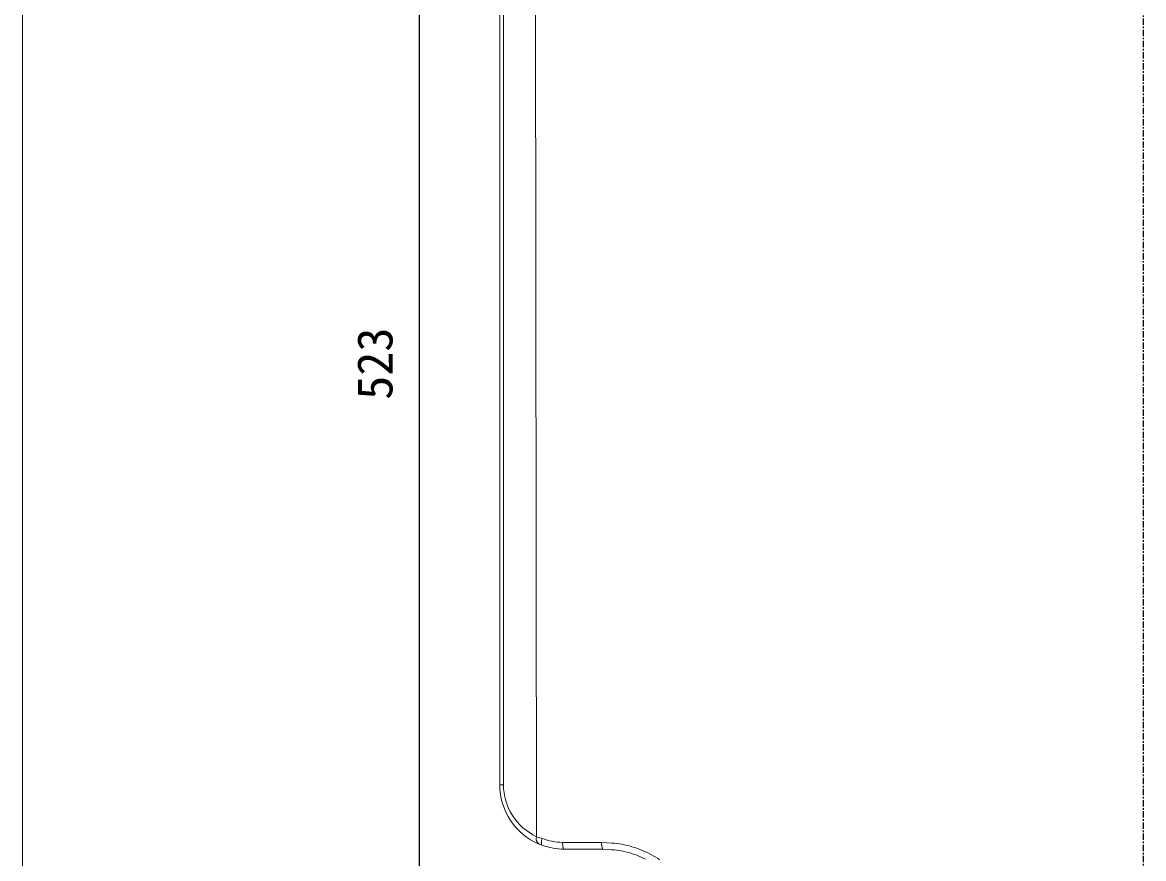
# Model space of a CAD drawing. Units: millimetres on the paper. Extents: x -203 to 203, y -143 to 143.
# Drawn here: x -198 to -128.3, y -79.5 to -27.5 of the extents above; entities that cross this region are included whole.
import ezdxf
from ezdxf.enums import TextEntityAlignment as Align

# ---------------------------------------------------------------- set-up
doc = ezdxf.new("R2010")
doc.units = ezdxf.units.MM
doc.linetypes.add('USER2', pattern=[0.629921, 0.393701, -0.07874, 0.07874, -0.07874])
for name, color, linetype, lineweight in [('0-1_DIMENSION_LINES$02_DIMENSI', 7, 'Continuous', 25), ('0-3_DIMENSION_LINES$03_LINES', 7, 'Continuous', 18), ('0-4_DIMENSION_LINES$04_SUB_LIN', 4, 'Continuous', 18), ('0-6_DIMENSION_LINES$01_CENTER_', 7, 'USER2', 25), ('0-A_図面_FORMAT$01_WAKU$OUT_LINE', 6, 'Continuous', 18)]:
    doc.layers.add(name, color=color, linetype=linetype, lineweight=lineweight)
doc.styles.add('ＭＳ ゴシック', font='')
doc.styles.get('ＭＳ ゴシック').set_extended_font_data('MS Gothic')

# ---------------------------------------------------------------- blocks, each defined once
blk = doc.blocks.new('D3')
at = {"layer": '0-1_DIMENSION_LINES$02_DIMENSI'}
blk.add_line((73.305, 302.2), (73.305, 105), dxfattribs=at)
at = {"layer": '0-1_DIMENSION_LINES$02_DIMENSI', "style": 'ＭＳ ゴシック'}
blk.add_text('523', height=4.399, rotation=90, dxfattribs=at).set_placement((71.305, 195.029), align=Align.BOTTOM_LEFT)

msp = doc.modelspace()

# ---------------------------------------------------------------- linework, layer by layer
at = {"layer": '0-3_DIMENSION_LINES$03_LINES'}
for p, q in [((-168.348, -74.9), (-168.348, -6.4)), ((-165.704, -78.663), (-165.899, -78.587)), ((-161.948, -78.9), (-164.348, -78.9))]:
    msp.add_line(p, q, dxfattribs=at)
for points in [[(-159.433, -79.453), (-159.567, -79.393), (-159.703, -79.336), (-159.838, -79.282), (-159.975, -79.232), (-160.112, -79.185), (-160.251, -79.142), (-160.391, -79.103), (-160.531, -79.067), (-160.672, -79.035), (-160.814, -79.008), (-160.954, -78.985), (-161.095, -78.966), (-161.237, -78.95), (-161.379, -78.937), (-161.948, -78.9)], [(-159.3, -79.517), (-159.433, -79.453)]]:
    msp.add_lwpolyline(points, dxfattribs=at)
for centre, radius, start, end in [((-164.348, -74.9), 4, 180.00046, 247.18065), ((-164.359, -74.963), 3.937, 250.0204, 270.15986)]:
    msp.add_arc(centre, radius, start, end, dxfattribs=at)
at = {"layer": '0-4_DIMENSION_LINES$04_SUB_LIN'}
for p, q in [((-168.118, -6.4), (-168.118, -74.9)), ((-166.058, -78.128), (-166.144, -6.4)), ((-168.118, -74.9), (-168.348, -74.9)), ((-166.058, -78.128), (-165.715, -78.238)), ((-164.442, -78.48), (-162.011, -78.483))]:
    msp.add_line(p, q, dxfattribs=at)
for points in [[(-165.715, -78.238), (-165.735, -78.312), (-165.744, -78.349), (-165.747, -78.367), (-165.751, -78.385), (-165.754, -78.403), (-165.757, -78.422), (-165.759, -78.439), (-165.76, -78.457), (-165.762, -78.474), (-165.762, -78.49), (-165.763, -78.506), (-165.762, -78.522), (-165.762, -78.537), (-165.761, -78.551), (-165.76, -78.558), (-165.759, -78.564), (-165.758, -78.571), (-165.757, -78.577), (-165.756, -78.583), (-165.755, -78.589), (-165.754, -78.595), (-165.752, -78.6), (-165.751, -78.603), (-165.75, -78.605), (-165.75, -78.608), (-165.749, -78.61), (-165.748, -78.613), (-165.747, -78.615), (-165.746, -78.617), (-165.745, -78.619), (-165.744, -78.621), (-165.743, -78.623), (-165.742, -78.625), (-165.741, -78.627), (-165.74, -78.629), (-165.738, -78.63), (-165.737, -78.632), (-165.736, -78.634), (-165.735, -78.635)], [(-165.735, -78.635), (-165.734, -78.637), (-165.733, -78.638), (-165.731, -78.64), (-165.73, -78.641), (-165.729, -78.642), (-165.728, -78.644), (-165.726, -78.645), (-165.724, -78.647), (-165.721, -78.65), (-165.718, -78.652), (-165.715, -78.654), (-165.71, -78.659), (-165.704, -78.663)], [(-164.442, -78.48), (-164.438, -78.598), (-164.435, -78.635), (-164.431, -78.674), (-164.426, -78.711), (-164.42, -78.745), (-164.417, -78.762), (-164.414, -78.778), (-164.41, -78.792), (-164.407, -78.806), (-164.403, -78.819), (-164.399, -78.832), (-164.395, -78.843), (-164.393, -78.848), (-164.391, -78.853), (-164.389, -78.858), (-164.386, -78.863), (-164.385, -78.865), (-164.384, -78.867), (-164.383, -78.869), (-164.382, -78.871), (-164.381, -78.872), (-164.38, -78.874), (-164.379, -78.875), (-164.378, -78.877), (-164.377, -78.878), (-164.376, -78.88), (-164.375, -78.881), (-164.374, -78.882), (-164.373, -78.883), (-164.372, -78.884), (-164.371, -78.885), (-164.37, -78.886), (-164.368, -78.887), (-164.367, -78.888), (-164.366, -78.889), (-164.365, -78.89), (-164.364, -78.891), (-164.363, -78.892), (-164.362, -78.892)], [(-162.011, -78.483), (-161.379, -78.522), (-161.221, -78.536), (-161.064, -78.554), (-160.908, -78.575), (-160.752, -78.601), (-160.596, -78.631), (-160.441, -78.666), (-160.287, -78.705), (-160.134, -78.749), (-159.982, -78.797), (-159.831, -78.849), (-159.681, -78.905), (-159.533, -78.964), (-159.387, -79.026), (-159.243, -79.092), (-159.1, -79.161), (-158.959, -79.233), (-158.82, -79.309), (-158.682, -79.388), (-158.547, -79.471), (-158.413, -79.557)], [(-164.362, -78.892), (-164.361, -78.893), (-164.36, -78.894), (-164.359, -78.894), (-164.357, -78.896), (-164.354, -78.897), (-164.348, -78.9)]]:
    msp.add_lwpolyline(points, dxfattribs=at)
for centre, radius, start, end in [((-164.533, -74.883), 3.585, 180.27017, 244.82323), ((-165.693, -78.258), 0.388, 160.33293, 237.88028), ((-164.372, -74.648), 3.833, 249.49018, 268.95071), ((-161.257, -78.582), 0.76, 172.4453, 204.68593)]:
    msp.add_arc(centre, radius, start, end, dxfattribs=at)
at = {"layer": '0-6_DIMENSION_LINES$01_CENTER_'}
msp.add_line((-128.348, -104), (-128.348, 11), dxfattribs=at)
at = {"layer": '0-A_図面_FORMAT$01_WAKU$OUT_LINE'}
msp.add_line((-198, 138), (-198, -138), dxfattribs=at)

# ---------------------------------------------------------------- block references
at = {"layer": '0-1_DIMENSION_LINES$02_DIMENSI', "xscale": 0.5, "yscale": 0.5}
msp.add_blockref('D3', (-210, -148.5), dxfattribs=at)

doc.saveas('drawing.dxf')
